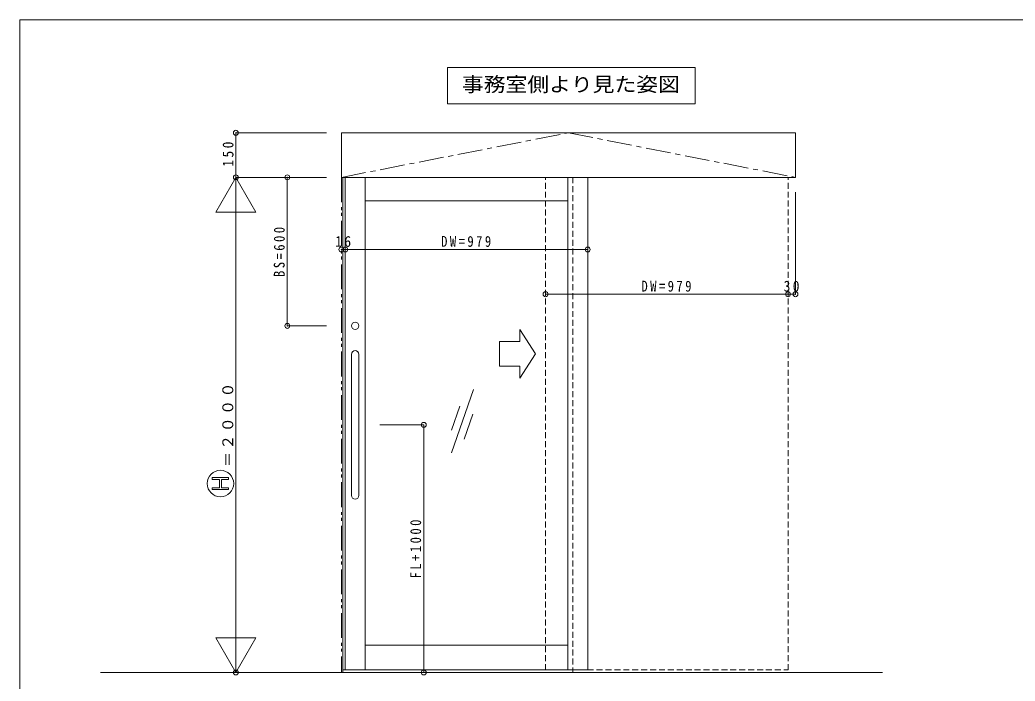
# Model space of a CAD drawing. Units: millimetres on the paper, enlarged 2 times, with parts at other scales. Extents: x -822 to 1661, y -1160 to -613.
# Drawn here: x -822.4 to -420.5, y -880.6 to -613.4 of the extents above; entities that cross this region are included whole.
import ezdxf
from ezdxf.enums import TextEntityAlignment as Align

# ---------------------------------------------------------------- set-up
doc = ezdxf.new("R2010")
doc.units = ezdxf.units.MM
doc.header["$LTSCALE"] = 2
doc.header["$PDMODE"] = 32
doc.header["$PDSIZE"] = 2
for name, pattern in [('CHAIN1', [8, 5, -1, 1, -1]), ('DASHED1', [1.8, 1.2, -0.6]), ('DOUBLE_CHAIN1', [8.8, 5, -1, 0.6, -0.6, 0.6, -1])]:
    doc.linetypes.add(name, pattern=pattern)
for name, color, linetype, lineweight in [('0-4_kabe', 7, 'Continuous', 15), ('1-0_free', 7, 'Continuous', 18), ('1-8_kanamono', 6, 'Continuous', 9), ('F-E', 5, 'Continuous', 9)]:
    doc.layers.add(name, color=color, linetype=linetype, lineweight=lineweight)
doc.styles.add('ＭＳ ゴシック', font='')
doc.styles.get('ＭＳ ゴシック').set_extended_font_data('MS Gothic')

msp = doc.modelspace()

# ---------------------------------------------------------------- linework, layer by layer
at = {"layer": '0-4_kabe', "color": 6, "lineweight": 9}
for p, q in [((-549.765, -632.669), (-549.765, -647.324)), ((-549.765, -647.324), (-649.692, -647.324))]:
    msp.add_line(p, q, dxfattribs=at)
msp.add_lwpolyline([(-649.692, -647.324), (-649.692, -632.669), (-549.765, -632.669)], dxfattribs=at)
at = {"layer": '1-0_free', "color": 3, "lineweight": 9}
for p, q in [((-735.202, -677.053), (-735.202, -659.053)), ((-735.202, -659.053), (-698.618, -659.053)), ((-735.202, -677.053), (-743.302, -691.082)), ((-735.202, -877.053), (-735.202, -677.053)), ((-735.202, -677.053), (-698.618, -677.053)), ((-714.433, -737.053), (-714.433, -677.053)), ((-509.218, -724.273), (-509.218, -683.053)), ((-692.618, -706.193), (-691.018, -706.193)), ((-691.018, -706.193), (-593.118, -706.193)), ((-610.118, -724.273), (-512.218, -724.273)), ((-512.218, -724.273), (-509.218, -724.273)), ((-714.433, -737.053), (-698.618, -737.053)), ((-659.347, -777.053), (-677.018, -777.053)), ((-659.347, -877.053), (-659.347, -777.053)), ((-735.202, -877.053), (-727.102, -863.024))]:
    msp.add_line(p, q, dxfattribs=at)
at = {"layer": '1-0_free', "lineweight": 15}
for p, q in [((-692.618, -659.053), (-692.618, -677.053)), ((-692.618, -659.053), (-509.218, -659.053)), ((-509.218, -677.053), (-509.218, -659.053)), ((-692.618, -677.053), (-509.218, -677.053))]:
    msp.add_line(p, q, dxfattribs=at)
at = {"layer": '1-0_free', "color": 2, "linetype": 'DOUBLE_CHAIN1', "lineweight": 15}
msp.add_line((-692.618, -677.053), (-692.618, -877.053), dxfattribs=at)
at = {"layer": '1-0_free', "color": 5, "lineweight": 9}
for p, q in [((-692.018, -677.053), (-692.018, -877.053)), ((-691.018, -677.053), (-691.018, -876.053)), ((-683.018, -677.053), (-683.018, -876.053)), ((-601.118, -677.053), (-601.118, -876.053)), ((-593.118, -677.053), (-593.118, -876.053)), ((-683.018, -686.553), (-601.118, -686.553)), ((-688.518, -748.553), (-688.518, -805.553)), ((-685.518, -748.553), (-685.518, -805.553)), ((-683.018, -866.053), (-601.118, -866.053)), ((-692.018, -876.053), (-593.118, -876.053))]:
    msp.add_line(p, q, dxfattribs=at)
at = {"layer": '1-0_free', "color": 4, "linetype": 'DASHED1', "lineweight": 5}
for p, q in [((-610.118, -876.053), (-610.118, -677.053)), ((-599.118, -677.053), (-599.118, -877.053))]:
    msp.add_line(p, q, dxfattribs=at)
at = {"layer": '1-0_free', "color": 4, "lineweight": 5}
for p, q in [((-648.085, -788.356), (-639.302, -762.806)), ((-648.117, -779.222), (-644.791, -769.544)), ((-642.99, -782.762), (-639.544, -772.738))]:
    msp.add_line(p, q, dxfattribs=at)
at = {"layer": '1-0_free', "color": 6, "lineweight": 9}
for p, q in [((-744.766, -799.053), (-744.766, -798.324)), ((-744.766, -798.324), (-738.131, -798.324)), ((-744.766, -799.053), (-741.813, -799.053)), ((-741.813, -802.455), (-741.813, -799.053)), ((-741.084, -802.455), (-741.084, -799.053)), ((-741.084, -799.053), (-738.131, -799.053)), ((-738.131, -799.053), (-738.131, -798.324)), ((-744.766, -803.184), (-744.766, -802.455)), ((-744.766, -802.455), (-741.813, -802.455)), ((-744.766, -803.184), (-738.131, -803.184)), ((-741.084, -802.455), (-738.131, -802.455)), ((-738.131, -803.184), (-738.131, -802.455))]:
    msp.add_line(p, q, dxfattribs=at)
at = {"layer": '1-0_free', "color": 2, "lineweight": 15}
msp.add_line((-789.907, -877.053), (-474.119, -877.053), dxfattribs=at)
at = {"layer": '1-0_free', "color": 6, "linetype": 'CHAIN1', "lineweight": 9}
msp.add_lwpolyline([(-692.618, -677.053), (-600.918, -659.053), (-509.218, -677.053)], dxfattribs=at)
at = {"layer": '1-0_free', "color": 3, "lineweight": 9}
for points in [[(-735.202, -677.053), (-727.102, -691.082), (-743.302, -691.082)], [(-735.202, -877.053), (-743.302, -863.024), (-727.102, -863.024)]]:
    msp.add_lwpolyline(points, dxfattribs=at)
at = {"layer": '1-0_free', "color": 4, "linetype": 'DASHED1', "lineweight": 5}
msp.add_lwpolyline([(-593.118, -876.053), (-512.218, -876.053), (-512.218, -677.053)], dxfattribs=at)
at = {"layer": '1-0_free', "color": 5, "lineweight": 9}
msp.add_circle((-687.018, -737.053), 1.5, dxfattribs=at)
at = {"layer": '1-0_free', "color": 6, "lineweight": 9}
msp.add_circle((-741.448, -800.754), 5.346, dxfattribs=at)
at = {"layer": '1-0_free', "color": 5, "lineweight": 9}
for centre, start, end in [((-687.018, -748.553), 0, 180), ((-687.018, -805.553), 180, 0)]:
    msp.add_arc(centre, 1.5, start, end, dxfattribs=at)
at = {"layer": '1-0_free', "color": 5}
for p in [(-735.202, -659.053), (-735.202, -677.053), (-714.433, -677.053), (-692.618, -706.193), (-691.018, -706.193), (-593.118, -706.193), (-610.118, -724.273), (-512.218, -724.273), (-509.218, -724.273), (-714.433, -737.053), (-659.347, -777.053), (-735.202, -877.053), (-659.347, -877.053)]:
    msp.add_point(p, dxfattribs=at)
at = {"layer": '1-8_kanamono'}
for p in [(-628.722, -743.319), (-628.722, -753.374)]:
    msp.add_line(p, (-628.722, -748.347), dxfattribs=at)
for points in [[(-614.152, -748.347), (-620.466, -738.469), (-620.466, -743.319), (-628.722, -743.319)], [(-614.152, -748.347), (-620.466, -758.224), (-620.466, -753.374), (-628.722, -753.374)]]:
    msp.add_lwpolyline(points, dxfattribs=at)
at = {"layer": 'F-E'}
for p, q in [((-822.442, -1159.774), (-822.442, -613.449)), ((-822.442, -613.449), (-38.442, -613.449))]:
    msp.add_line(p, q, dxfattribs=at)

# ---------------------------------------------------------------- texts
at = {"layer": '0-4_kabe', "style": 'ＭＳ ゴシック', "width": 1.1}
msp.add_text('事務室側より見た姿図', height=5.865, dxfattribs=at).set_placement((-643.915, -644.181), align=Align.BOTTOM_LEFT)
at = {"layer": '1-0_free', "char_height": 4.399, "attachment_point": 7, "rotation": 90, "style": 'ＭＳ ゴシック'}
for s, insert in [('\\T1.38;\\W0.9;150', (-736.124, -672.749)), ('\\T1.39;\\W0.85;BS=600', (-715.433, -717.303)), ('\\T1.17;＝２０００', (-736.202, -794.053)), ('\\T1.39;\\W0.85;FL+1000', (-660.347, -839.053))]:
    msp.add_mtext(s, dxfattribs=dict(at, insert=insert))
at = {"layer": '1-0_free', "char_height": 4.399, "attachment_point": 7, "style": 'ＭＳ ゴシック'}
for s, insert in [('\\T1.36;\\W0.9;16', (-695.068, -705.193)), ('\\T1.39;\\W0.85;DW=979', (-652.318, -705.193)), ('\\T1.39;\\W0.85;DW=979', (-571.418, -723.273)), ('\\T1.36;\\W0.9;30', (-513.968, -723.273))]:
    msp.add_mtext(s, dxfattribs=dict(at, insert=insert))

doc.saveas('drawing.dxf')
